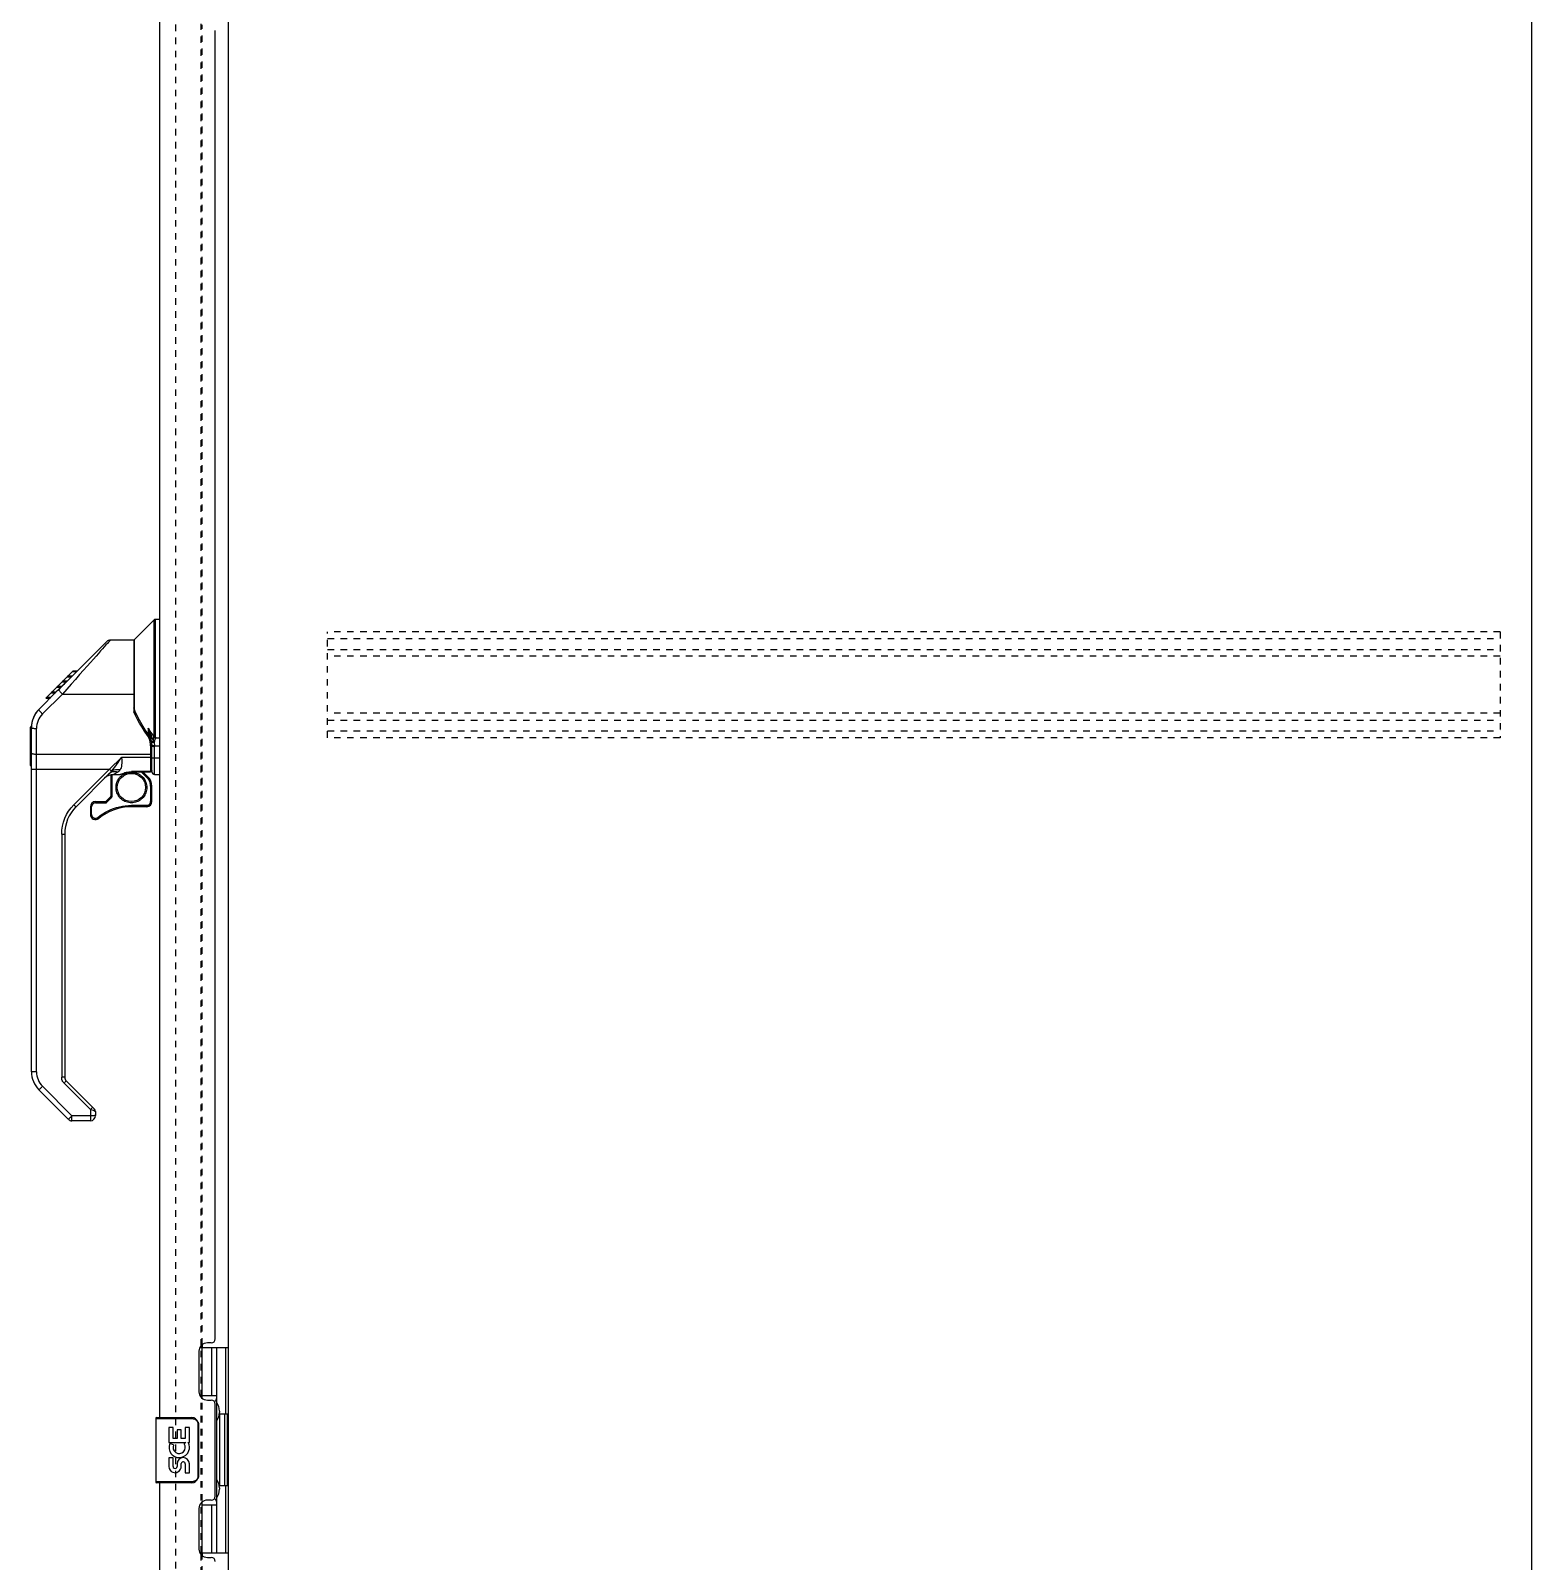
# Model space of a CAD drawing. Header units: inches. Extents: x -15 to 162, y -14 to 102.
# Drawn here: x 110.85 to 133.89, y 34.46 to 57.96 of the extents above; entities that cross this region are included whole.
import ezdxf

# ---------------------------------------------------------------- set-up
doc = ezdxf.new("R2010")
doc.units = ezdxf.units.IN
doc.header["$MEASUREMENT"] = 0
doc.linetypes.add('HIDDEN', pattern=[0.2, 0.1, -0.1])
doc.layers.add('DEFAULT_2', color=8, linetype='HIDDEN')
doc.layers.add('MASTER_DOOR_ASSEMBLY', color=7, linetype='Continuous')

msp = doc.modelspace()

# ---------------------------------------------------------------- linework, layer by layer
at = {"color": 3, "linetype": 'Continuous'}
for p, q in [((133.892, 90.812), (133.892, 1.02)), ((113.892, 8.364), (113.892, 87.468)), ((113.472, 37.77), (113.472, 37.741)), ((113.488, 37.785), (113.488, 37.741)), ((113.472, 34.591), (113.472, 34.561)), ((113.488, 34.591), (113.488, 34.546))]:
    msp.add_line(p, q, dxfattribs=at)
at = {"layer": 'DEFAULT_2', "color": 8, "linetype": 'HIDDEN'}
for p, q in [((113.08, 87.65), (113.08, 8.181)), ((113.472, 37.77), (113.472, 58.061)), ((113.488, 37.785), (113.488, 58.046)), ((115.413, 47.103), (115.413, 48.728)), ((133.413, 48.728), (115.413, 48.728)), ((133.413, 48.728), (133.413, 47.103)), ((115.413, 48.624), (133.413, 48.624)), ((115.413, 48.457), (133.413, 48.457)), ((133.413, 48.353), (115.413, 48.353)), ((133.413, 47.478), (115.413, 47.478)), ((115.413, 47.374), (133.413, 47.374)), ((115.413, 47.207), (133.413, 47.207)), ((133.413, 47.103), (115.413, 47.103)), ((113.472, 34.591), (113.472, 37.741)), ((113.488, 34.591), (113.488, 37.741)), ((113.472, 14.27), (113.472, 34.561)), ((113.488, 14.285), (113.488, 34.546))]:
    msp.add_line(p, q, dxfattribs=at)
at = {"layer": 'MASTER_DOOR_ASSEMBLY', "color": 3, "linetype": 'Continuous'}
for p, q in [((112.834, 59.166), (112.834, 36.666)), ((113.688, 37.873), (113.688, 57.958)), ((113.438, 37.683), (113.438, 37.063)), ((113.628, 37.813), (113.568, 37.813)), ((113.568, 36.933), (113.628, 36.933)), ((113.688, 35.458), (113.688, 36.873)), ((112.834, 35.666), (112.834, 13.166)), ((113.438, 35.268), (113.438, 34.648)), ((113.628, 35.398), (113.568, 35.398)), ((113.568, 34.518), (113.628, 34.518))]:
    msp.add_line(p, q, dxfattribs=at)
at = {"layer": 'MASTER_DOOR_ASSEMBLY', "color": 7, "linetype": 'Continuous'}
for p, q in [((112.447, 48.61), (112.744, 48.908)), ((112.744, 48.908), (112.744, 47.119)), ((112.772, 47.109), (112.772, 48.919)), ((112.834, 48.919), (112.772, 48.919)), ((111.408, 47.965), (112.024, 48.581)), ((112.08, 48.605), (112.441, 48.605)), ((112.441, 48.605), (112.441, 47.5)), ((112.447, 47.547), (112.447, 48.61)), ((111.087, 47.711), (111.501, 48.125)), ((111.259, 47.816), (111.392, 47.95)), ((111.336, 47.961), (111.403, 47.961)), ((111.408, 47.965), (111.341, 47.965)), ((111.412, 47.97), (111.345, 47.97)), ((111.364, 47.921), (111.408, 47.965)), ((111.413, 48.037), (111.48, 48.037)), ((111.484, 48.042), (111.417, 48.042)), ((111.489, 48.046), (111.422, 48.046)), ((111.496, 48.12), (111.563, 48.12)), ((111.501, 48.125), (111.503, 48.127)), ((111.567, 48.125), (111.501, 48.125)), ((111.501, 48.125), (111.568, 48.125)), ((111.503, 48.127), (111.569, 48.127)), ((110.981, 47.538), (111.259, 47.816)), ((110.981, 47.537), (111.259, 47.815)), ((111.342, 47.772), (111.037, 47.467)), ((111.087, 47.711), (111.154, 47.711)), ((111.09, 47.714), (111.157, 47.714)), ((111.158, 47.716), (111.091, 47.716)), ((111.163, 47.72), (111.096, 47.72)), ((111.168, 47.792), (111.235, 47.792)), ((111.239, 47.797), (111.172, 47.797)), ((111.244, 47.801), (111.177, 47.801)), ((111.254, 47.879), (111.321, 47.879)), ((111.326, 47.883), (111.259, 47.883)), ((111.277, 47.833), (111.259, 47.815)), ((111.273, 47.83), (111.259, 47.816)), ((111.33, 47.888), (111.263, 47.888)), ((111.286, 47.843), (111.273, 47.83)), ((111.305, 47.862), (111.277, 47.833)), ((111.283, 47.84), (111.282, 47.839)), ((111.286, 47.843), (111.286, 47.842)), ((111.342, 47.772), (112.441, 47.772)), ((110.932, 47.478), (110.912, 47.445)), ((110.955, 47.508), (110.932, 47.478)), ((110.981, 47.537), (110.955, 47.508)), ((112.461, 47.507), (112.441, 47.562)), ((110.854, 46.678), (110.854, 47.264)), ((110.868, 47.299), (110.866, 47.26)), ((110.866, 41.976), (110.866, 47.26)), ((110.874, 47.337), (110.868, 47.299)), ((110.883, 47.374), (110.874, 47.337)), ((110.896, 47.41), (110.883, 47.374)), ((110.912, 47.445), (110.896, 47.41)), ((110.945, 41.975), (110.945, 47.244)), ((112.659, 47.247), (112.659, 47.161)), ((112.834, 47.098), (112.771, 47.098)), ((112.697, 46.846), (110.945, 46.846)), ((112.064, 46.62), (112.25, 46.799)), ((112.697, 46.799), (112.25, 46.799)), ((112.697, 46.98), (112.697, 46.579)), ((112.717, 46.985), (112.716, 46.986)), ((112.716, 46.577), (112.716, 46.984)), ((112.716, 46.983), (112.716, 46.984)), ((112.716, 46.802), (112.716, 46.803)), ((112.756, 46.979), (112.756, 46.976)), ((112.756, 46.979), (112.834, 46.979)), ((112.756, 46.976), (112.756, 46.973)), ((112.756, 46.973), (112.756, 46.97)), ((112.756, 46.538), (112.756, 46.97)), ((112.834, 46.787), (112.756, 46.787)), ((111.517, 46.074), (112.064, 46.62)), ((112.052, 46.543), (111.551, 46.041)), ((112.064, 46.62), (112.074, 46.61)), ((112.074, 46.61), (112.083, 46.601)), ((112.083, 46.601), (112.09, 46.594)), ((112.086, 46.533), (112.086, 46.206)), ((112.106, 46.536), (112.105, 46.536)), ((112.106, 46.206), (112.106, 46.536)), ((112.106, 46.536), (112.106, 46.536)), ((112.106, 46.536), (112.187, 46.536)), ((112.191, 46.576), (112.129, 46.538)), ((112.129, 46.538), (112.216, 46.538)), ((112.187, 46.538), (112.187, 46.536)), ((112.216, 46.538), (112.223, 46.538)), ((112.394, 46.579), (112.401, 46.579)), ((112.401, 46.579), (112.401, 46.582)), ((112.697, 46.582), (112.401, 46.582)), ((112.401, 46.579), (112.697, 46.579)), ((112.644, 46.485), (112.551, 46.579)), ((112.579, 46.579), (112.659, 46.499)), ((112.716, 46.599), (112.716, 46.595)), ((112.756, 46.538), (112.834, 46.538)), ((112.185, 46.339), (112.165, 46.339)), ((112.618, 46.339), (112.637, 46.339)), ((112.651, 46.492), (112.644, 46.485)), ((112.696, 46.36), (112.696, 46.122)), ((112.696, 46.36), (112.716, 46.36)), ((112.716, 46.122), (112.716, 46.36)), ((111.528, 46.063), (111.517, 46.074)), ((111.537, 46.054), (111.528, 46.063)), ((111.85, 46.122), (112.003, 46.122)), ((111.85, 46.103), (111.85, 46.109)), ((111.85, 46.103), (112.002, 46.103)), ((112.002, 46.109), (112.002, 46.103)), ((112.011, 46.126), (112.083, 46.198)), ((112.025, 46.112), (112.019, 46.118)), ((112.097, 46.184), (112.025, 46.112)), ((112.106, 46.206), (112.086, 46.206)), ((112.09, 46.19), (112.097, 46.184)), ((112.637, 46.063), (112.401, 46.063)), ((112.716, 46.122), (112.696, 46.122)), ((111.544, 46.047), (111.537, 46.054)), ((111.771, 46.044), (111.771, 45.924)), ((111.771, 46.044), (111.791, 46.044)), ((111.791, 45.924), (111.771, 45.924)), ((111.791, 45.924), (111.791, 46.044)), ((111.887, 45.879), (111.891, 45.874)), ((111.891, 45.874), (111.895, 45.87)), ((111.895, 45.87), (111.898, 45.867)), ((112.401, 46.049), (112.401, 46.054)), ((112.638, 46.044), (112.401, 46.044)), ((112.637, 46.054), (112.637, 46.05)), ((111.331, 45.623), (111.331, 41.89)), ((111.352, 45.623), (111.363, 45.623)), ((111.378, 45.624), (111.378, 41.891)), ((111.346, 41.89), (111.331, 41.89)), ((111.359, 41.89), (111.346, 41.89)), ((111.401, 41.835), (111.836, 41.4)), ((111.433, 41.246), (110.981, 41.698)), ((111.037, 41.752), (111.489, 41.3)), ((111.367, 41.801), (111.378, 41.811)), ((111.771, 41.397), (111.367, 41.801)), ((111.378, 41.811), (111.387, 41.82)), ((111.387, 41.82), (111.394, 41.828)), ((111.782, 41.408), (111.771, 41.397)), ((111.771, 41.397), (111.771, 41.223)), ((111.785, 41.391), (111.771, 41.397)), ((111.792, 41.417), (111.782, 41.408)), ((111.799, 41.425), (111.792, 41.417)), ((111.85, 41.366), (111.85, 41.301)), ((111.489, 41.223), (111.489, 41.3)), ((111.784, 41.3), (111.489, 41.3)), ((111.771, 41.223), (111.489, 41.223)), ((113.452, 37.741), (113.892, 37.741)), ((113.488, 36.961), (113.488, 37.741)), ((113.629, 37.741), (113.629, 37.006)), ((113.715, 34.591), (113.715, 37.741)), ((113.853, 36.716), (113.853, 37.741)), ((113.488, 37.006), (113.715, 37.006)), ((112.789, 36.666), (113.329, 36.666)), ((113.037, 36.666), (113.037, 36.651)), ((113.294, 36.666), (113.294, 36.651)), ((113.752, 36.766), (113.752, 36.746)), ((113.875, 36.716), (113.752, 36.716)), ((113.752, 36.716), (113.752, 35.616)), ((113.831, 36.716), (113.831, 35.616)), ((113.875, 35.616), (113.875, 36.716)), ((112.774, 36.651), (113.332, 36.651)), ((112.774, 36.651), (112.774, 35.681)), ((113.04, 36.511), (112.977, 36.511)), ((112.977, 36.511), (112.977, 36.281)), ((113.04, 36.344), (113.04, 36.511)), ((113.164, 36.48), (113.103, 36.48)), ((113.103, 36.48), (113.103, 36.344)), ((113.164, 36.344), (113.164, 36.48)), ((113.292, 36.511), (113.229, 36.511)), ((113.229, 36.511), (113.229, 36.344)), ((113.292, 36.281), (113.292, 36.511)), ((113.429, 36.566), (113.422, 36.566)), ((113.422, 36.566), (113.422, 35.766)), ((113.429, 36.566), (113.429, 35.766)), ((112.977, 36.281), (113.239, 36.281)), ((113.048, 36.245), (112.99, 36.27)), ((113.103, 36.344), (113.04, 36.344)), ((113.229, 36.344), (113.164, 36.344)), ((113.239, 36.281), (113.212, 36.262)), ((113.274, 36.281), (113.292, 36.281)), ((113.04, 36.05), (112.977, 36.05)), ((112.977, 36.05), (112.977, 35.914)), ((113.04, 35.914), (113.04, 36.05)), ((113.103, 35.956), (113.103, 35.914)), ((113.164, 35.894), (113.164, 35.963)), ((113.229, 35.956), (113.229, 35.82)), ((113.292, 35.82), (113.292, 35.956)), ((113.229, 35.82), (113.292, 35.82)), ((113.429, 35.766), (113.422, 35.766)), ((113.332, 35.681), (112.774, 35.681)), ((113.329, 35.666), (112.789, 35.666)), ((113.037, 35.666), (113.037, 35.681)), ((113.294, 35.666), (113.294, 35.681)), ((113.875, 35.616), (113.752, 35.616)), ((113.752, 35.585), (113.752, 35.565)), ((113.853, 34.591), (113.853, 35.616)), ((113.488, 34.591), (113.488, 35.37)), ((113.488, 35.326), (113.715, 35.326)), ((113.629, 35.326), (113.629, 34.591)), ((113.452, 34.591), (113.892, 34.591))]:
    msp.add_line(p, q, dxfattribs=at)
for points in [[(111.958, 48.467), (111.929, 48.435), (111.897, 48.398), (111.86, 48.357), (111.819, 48.31), (111.773, 48.258), (111.722, 48.2), (111.666, 48.138), (111.607, 48.071), (111.543, 47.999), (111.478, 47.925), (111.411, 47.849), (111.342, 47.772)], [(112.073, 48.596), (112.05, 48.571), (112.032, 48.551), (112.011, 48.527), (111.958, 48.467)], [(112.024, 48.581), (112.032, 48.588), (112.04, 48.594), (112.049, 48.598), (112.059, 48.602), (112.069, 48.604), (112.08, 48.605)], [(112.08, 48.605), (112.078, 48.603), (112.073, 48.596)], [(111.259, 47.816), (111.259, 47.816), (111.259, 47.816), (111.259, 47.816), (111.259, 47.815)], [(111.364, 47.921), (111.342, 47.899), (111.32, 47.877), (111.286, 47.843)], [(111.286, 47.842), (111.287, 47.839), (111.288, 47.835), (111.292, 47.83), (111.296, 47.823), (111.301, 47.816), (111.308, 47.808), (111.316, 47.799), (111.324, 47.79), (111.333, 47.781), (111.342, 47.772)], [(111.381, 47.938), (111.362, 47.919), (111.343, 47.9), (111.324, 47.881), (111.305, 47.862)], [(110.981, 47.538), (110.962, 47.517), (110.936, 47.485), (110.914, 47.449), (110.896, 47.411), (110.882, 47.372), (110.872, 47.331), (110.867, 47.29), (110.866, 47.26)], [(110.981, 47.537), (110.981, 47.537), (110.981, 47.537), (110.981, 47.537), (110.981, 47.538), (110.981, 47.538), (110.981, 47.538)], [(110.987, 47.523), (110.984, 47.529), (110.981, 47.534), (110.981, 47.537)], [(111.037, 47.467), (111.028, 47.475), (111.02, 47.484), (111.012, 47.493), (111.004, 47.501), (110.998, 47.509), (110.992, 47.516), (110.987, 47.523)], [(112.647, 47.139), (112.604, 47.202), (112.564, 47.263), (112.527, 47.324), (112.494, 47.383), (112.466, 47.442), (112.441, 47.5)], [(112.663, 47.154), (112.614, 47.225), (112.566, 47.302), (112.525, 47.372), (112.49, 47.44), (112.461, 47.507)], [(110.866, 47.26), (110.867, 47.258), (110.87, 47.255), (110.874, 47.253), (110.88, 47.251), (110.888, 47.249), (110.897, 47.247), (110.908, 47.246), (110.92, 47.245), (110.932, 47.244), (110.945, 47.244)], [(111.037, 47.467), (111.016, 47.444), (110.998, 47.42), (110.982, 47.393), (110.969, 47.365), (110.958, 47.335), (110.951, 47.305), (110.946, 47.275), (110.945, 47.244)], [(112.659, 47.247), (112.672, 47.227), (112.685, 47.205), (112.699, 47.184), (112.714, 47.162), (112.729, 47.141), (112.744, 47.119)], [(112.659, 47.247), (112.675, 47.21), (112.69, 47.174), (112.704, 47.139), (112.717, 47.105), (112.728, 47.071), (112.737, 47.039)], [(112.711, 47.047), (112.706, 47.078), (112.699, 47.109), (112.691, 47.142), (112.681, 47.176), (112.67, 47.211), (112.659, 47.247)], [(112.647, 47.139), (112.65, 47.141), (112.654, 47.144), (112.656, 47.146), (112.659, 47.148), (112.661, 47.15), (112.662, 47.152), (112.663, 47.154), (112.663, 47.154)], [(112.697, 46.98), (112.695, 47.009), (112.691, 47.037), (112.684, 47.065), (112.674, 47.091), (112.662, 47.116), (112.647, 47.139)], [(112.716, 46.984), (112.715, 47.007), (112.711, 47.042), (112.702, 47.076), (112.689, 47.108), (112.674, 47.138), (112.663, 47.154)], [(112.715, 47.012), (112.714, 47.017), (112.713, 47.027), (112.712, 47.037), (112.711, 47.047)], [(112.711, 47.047), (112.712, 47.045), (112.713, 47.044), (112.714, 47.042), (112.716, 47.041), (112.719, 47.039), (112.721, 47.038), (112.725, 47.037), (112.729, 47.036), (112.733, 47.035), (112.738, 47.035), (112.744, 47.035), (112.749, 47.035)], [(112.737, 47.039), (112.732, 47.039), (112.728, 47.039), (112.724, 47.04), (112.721, 47.041), (112.718, 47.041), (112.716, 47.042), (112.714, 47.043), (112.713, 47.045), (112.712, 47.045), (112.711, 47.047)], [(112.737, 47.039), (112.739, 47.052), (112.741, 47.065), (112.742, 47.077), (112.744, 47.088), (112.744, 47.099), (112.745, 47.108)], [(112.749, 47.035), (112.747, 47.036), (112.745, 47.036), (112.743, 47.037), (112.741, 47.037), (112.739, 47.038), (112.737, 47.039)], [(112.745, 47.108), (112.745, 47.11), (112.745, 47.112), (112.745, 47.113), (112.745, 47.115), (112.744, 47.117), (112.744, 47.119)], [(112.772, 47.109), (112.767, 47.11), (112.762, 47.11), (112.757, 47.112), (112.752, 47.113), (112.748, 47.116), (112.744, 47.119)], [(112.771, 47.098), (112.766, 47.099), (112.762, 47.1), (112.757, 47.101), (112.753, 47.103), (112.749, 47.106), (112.745, 47.108)], [(112.771, 47.098), (112.769, 47.09), (112.766, 47.081), (112.762, 47.07), (112.758, 47.06), (112.754, 47.048), (112.749, 47.035)], [(112.749, 47.035), (112.751, 47.026), (112.752, 47.016), (112.753, 47.007), (112.754, 46.998), (112.755, 46.988), (112.756, 46.979)], [(112.772, 47.109), (112.772, 47.107), (112.772, 47.105), (112.772, 47.104), (112.772, 47.102), (112.771, 47.1), (112.771, 47.098)], [(110.945, 46.846), (110.932, 46.846), (110.92, 46.847), (110.909, 46.848), (110.898, 46.849), (110.889, 46.851), (110.881, 46.853), (110.875, 46.855), (110.87, 46.857), (110.867, 46.86), (110.866, 46.862)], [(112.095, 46.589), (112.121, 46.62), (112.146, 46.653), (112.172, 46.687), (112.197, 46.723), (112.223, 46.761), (112.25, 46.799)], [(112.25, 46.799), (112.252, 46.767), (112.253, 46.737), (112.253, 46.71), (112.251, 46.685), (112.248, 46.662), (112.242, 46.642), (112.235, 46.625), (112.227, 46.609)], [(112.697, 46.98), (112.7, 46.98), (112.704, 46.98), (112.707, 46.98), (112.71, 46.981), (112.713, 46.982), (112.715, 46.982), (112.716, 46.983)], [(112.716, 46.85), (112.716, 46.849), (112.715, 46.849), (112.713, 46.848), (112.711, 46.847), (112.708, 46.847), (112.704, 46.846), (112.7, 46.846), (112.697, 46.846)], [(112.697, 46.799), (112.7, 46.799), (112.704, 46.8), (112.708, 46.8), (112.711, 46.8), (112.713, 46.801), (112.715, 46.801), (112.716, 46.802)], [(112.716, 46.978), (112.717, 46.977), (112.718, 46.976), (112.721, 46.975), (112.724, 46.973)], [(112.756, 46.787), (112.751, 46.787), (112.746, 46.787), (112.741, 46.788), (112.736, 46.788), (112.732, 46.789), (112.728, 46.789), (112.724, 46.79), (112.722, 46.791), (112.719, 46.792), (112.718, 46.793), (112.717, 46.794), (112.716, 46.795)], [(112.756, 46.979), (112.75, 46.979), (112.744, 46.979), (112.738, 46.98), (112.733, 46.98), (112.728, 46.981), (112.724, 46.982), (112.721, 46.983), (112.718, 46.984), (112.717, 46.985)], [(112.724, 46.973), (112.727, 46.972), (112.732, 46.972), (112.737, 46.971), (112.743, 46.97), (112.749, 46.97), (112.756, 46.97)], [(110.866, 46.622), (110.867, 46.622), (110.87, 46.621), (110.875, 46.621), (110.881, 46.621), (110.889, 46.621), (110.898, 46.621), (110.909, 46.621), (110.92, 46.62), (110.932, 46.62), (112.064, 46.62)], [(112.052, 46.543), (112.06, 46.55), (112.067, 46.558), (112.074, 46.566), (112.081, 46.573), (112.088, 46.581), (112.095, 46.589)], [(112.191, 46.576), (112.172, 46.58), (112.152, 46.581), (112.133, 46.58), (112.114, 46.577), (112.097, 46.572), (112.081, 46.564), (112.066, 46.554), (112.052, 46.543)], [(112.09, 46.594), (112.093, 46.591), (112.095, 46.589)], [(112.227, 46.609), (112.203, 46.612), (112.179, 46.612), (112.156, 46.61), (112.134, 46.606), (112.114, 46.599), (112.095, 46.589)], [(112.165, 46.339), (112.166, 46.36), (112.168, 46.38), (112.173, 46.4), (112.179, 46.42), (112.187, 46.439), (112.196, 46.457), (112.207, 46.474), (112.22, 46.491), (112.234, 46.506), (112.249, 46.52), (112.266, 46.532), (112.283, 46.544), (112.301, 46.553), (112.321, 46.561), (112.34, 46.567), (112.36, 46.572), (112.381, 46.574), (112.401, 46.575), (112.422, 46.574), (112.442, 46.571), (112.462, 46.567), (112.482, 46.561), (112.501, 46.553), (112.519, 46.544), (112.536, 46.532), (112.553, 46.52), (112.568, 46.506), (112.582, 46.491), (112.594, 46.475), (112.605, 46.457), (112.615, 46.439), (112.623, 46.42), (112.629, 46.4), (112.634, 46.38), (112.636, 46.36), (112.637, 46.339)], [(112.187, 46.536), (112.192, 46.536), (112.196, 46.537), (112.198, 46.538)], [(112.227, 46.609), (112.222, 46.603), (112.217, 46.597), (112.211, 46.591), (112.205, 46.586), (112.199, 46.581), (112.191, 46.576)], [(112.216, 46.538), (112.225, 46.538), (112.233, 46.54), (112.243, 46.543), (112.255, 46.547), (112.268, 46.552), (112.283, 46.557), (112.299, 46.563), (112.317, 46.568), (112.336, 46.572), (112.356, 46.576), (112.375, 46.578), (112.394, 46.579)], [(112.223, 46.538), (112.232, 46.541), (112.243, 46.545)], [(112.243, 46.545), (112.27, 46.555), (112.286, 46.561), (112.303, 46.567), (112.322, 46.572), (112.342, 46.576), (112.362, 46.579), (112.381, 46.581), (112.401, 46.582)], [(112.713, 46.589), (112.711, 46.587), (112.708, 46.585), (112.704, 46.583), (112.7, 46.582), (112.697, 46.582)], [(112.716, 46.595), (112.715, 46.592), (112.713, 46.589)], [(112.637, 46.339), (112.636, 46.318), (112.634, 46.298), (112.629, 46.278), (112.623, 46.258), (112.615, 46.239), (112.606, 46.221), (112.595, 46.203), (112.582, 46.187), (112.568, 46.172), (112.553, 46.158), (112.536, 46.145), (112.519, 46.134), (112.501, 46.125), (112.482, 46.117), (112.462, 46.111), (112.442, 46.106), (112.421, 46.104), (112.401, 46.103), (112.38, 46.104), (112.36, 46.106), (112.34, 46.111), (112.32, 46.117), (112.301, 46.125), (112.283, 46.134), (112.266, 46.145), (112.249, 46.158), (112.234, 46.172), (112.22, 46.187), (112.208, 46.203), (112.197, 46.22), (112.187, 46.239), (112.179, 46.258), (112.173, 46.277), (112.168, 46.298), (112.166, 46.318), (112.165, 46.339)], [(112.696, 46.36), (112.696, 46.374), (112.694, 46.388), (112.691, 46.401), (112.688, 46.415), (112.683, 46.428), (112.677, 46.44), (112.67, 46.453), (112.662, 46.464), (112.654, 46.475), (112.644, 46.485)], [(112.659, 46.499), (112.658, 46.499), (112.658, 46.499), (112.657, 46.498), (112.656, 46.497), (112.655, 46.495), (112.651, 46.492)], [(111.331, 45.623), (111.334, 45.686), (111.343, 45.747), (111.358, 45.808), (111.379, 45.867), (111.406, 45.924), (111.438, 45.977), (111.475, 46.027), (111.517, 46.074)], [(111.85, 46.103), (111.843, 46.102), (111.837, 46.101), (111.83, 46.099), (111.824, 46.097), (111.818, 46.094), (111.813, 46.09), (111.808, 46.085), (111.804, 46.08), (111.8, 46.075), (111.797, 46.069), (111.794, 46.063), (111.792, 46.057), (111.791, 46.05), (111.791, 46.044)], [(111.85, 46.109), (111.85, 46.114), (111.85, 46.116), (111.85, 46.118), (111.85, 46.12), (111.85, 46.121), (111.85, 46.122), (111.85, 46.122)], [(111.887, 45.879), (111.924, 45.907), (111.962, 45.934), (112.002, 45.958), (112.043, 45.979), (112.085, 45.999), (112.128, 46.016), (112.172, 46.03), (112.217, 46.042), (112.263, 46.051), (112.308, 46.058), (112.355, 46.062), (112.401, 46.063)], [(112.003, 46.122), (112.003, 46.122), (112.003, 46.121), (112.003, 46.12), (112.003, 46.119), (112.003, 46.117), (112.003, 46.114), (112.002, 46.109)], [(112.002, 46.103), (112.007, 46.103), (112.011, 46.104), (112.014, 46.105), (112.018, 46.107), (112.022, 46.109), (112.025, 46.112)], [(112.019, 46.118), (112.015, 46.122), (112.014, 46.123), (112.013, 46.124), (112.012, 46.125), (112.011, 46.126), (112.011, 46.126)], [(112.083, 46.198), (112.083, 46.197), (112.084, 46.197), (112.084, 46.196), (112.085, 46.195), (112.087, 46.194), (112.09, 46.19)], [(112.097, 46.184), (112.099, 46.187), (112.102, 46.19), (112.103, 46.194), (112.105, 46.198), (112.105, 46.202), (112.106, 46.206)], [(112.401, 46.054), (112.401, 46.06), (112.401, 46.063)], [(112.637, 46.063), (112.644, 46.064), (112.65, 46.065), (112.657, 46.067), (112.663, 46.069), (112.669, 46.072), (112.674, 46.076), (112.679, 46.081), (112.683, 46.086), (112.687, 46.091), (112.69, 46.097), (112.693, 46.103), (112.695, 46.109), (112.696, 46.116), (112.696, 46.122)], [(112.637, 46.063), (112.637, 46.06), (112.637, 46.054)], [(111.551, 46.041), (111.55, 46.042), (111.549, 46.043), (111.547, 46.045), (111.544, 46.047)], [(111.791, 45.924), (111.791, 45.917), (111.793, 45.91), (111.795, 45.903), (111.798, 45.896), (111.802, 45.89), (111.807, 45.884), (111.812, 45.879), (111.818, 45.874), (111.825, 45.871), (111.832, 45.868), (111.839, 45.866), (111.846, 45.865), (111.853, 45.865), (111.861, 45.866), (111.868, 45.868), (111.875, 45.871), (111.881, 45.874), (111.887, 45.879)], [(111.898, 45.867), (111.899, 45.865), (111.9, 45.864), (111.9, 45.864), (111.9, 45.864)], [(112.401, 46.044), (112.401, 46.044), (112.401, 46.045), (112.401, 46.046), (112.401, 46.047), (112.401, 46.049)], [(112.637, 46.05), (112.637, 46.048), (112.637, 46.046), (112.637, 46.045), (112.638, 46.044), (112.638, 46.044)], [(111.331, 45.623), (111.338, 45.623), (111.352, 45.623)], [(111.363, 45.623), (111.368, 45.623), (111.372, 45.623), (111.375, 45.623), (111.377, 45.624), (111.378, 45.624)], [(110.945, 41.975), (110.932, 41.975), (110.92, 41.975), (110.909, 41.975), (110.899, 41.975), (110.89, 41.975), (110.882, 41.975), (110.875, 41.976), (110.87, 41.976), (110.867, 41.976), (110.866, 41.976)], [(110.945, 41.975), (110.946, 41.944), (110.951, 41.913), (110.958, 41.883), (110.969, 41.854), (110.982, 41.826), (110.998, 41.8), (111.016, 41.775), (111.037, 41.752)], [(111.367, 41.801), (111.356, 41.813), (111.347, 41.827), (111.34, 41.842), (111.335, 41.857), (111.332, 41.873), (111.331, 41.89)], [(111.378, 41.891), (111.377, 41.891), (111.375, 41.891), (111.373, 41.89), (111.369, 41.89), (111.364, 41.89), (111.359, 41.89)], [(111.394, 41.828), (111.397, 41.831), (111.399, 41.833), (111.4, 41.835), (111.401, 41.835)], [(110.981, 41.698), (110.982, 41.698), (110.984, 41.7), (110.987, 41.703), (110.992, 41.708), (110.997, 41.713), (111.004, 41.719), (111.011, 41.727), (111.019, 41.735), (111.028, 41.743), (111.037, 41.752)], [(111.847, 41.367), (111.836, 41.371), (111.829, 41.374), (111.82, 41.378), (111.785, 41.391)], [(111.805, 41.431), (111.805, 41.431), (111.803, 41.429), (111.801, 41.427), (111.799, 41.425)], [(111.85, 41.366), (111.849, 41.366), (111.847, 41.367)], [(111.489, 41.3), (111.48, 41.291), (111.472, 41.283), (111.464, 41.275), (111.457, 41.268), (111.45, 41.261), (111.444, 41.256), (111.44, 41.251), (111.436, 41.248), (111.434, 41.246), (111.433, 41.246)], [(111.85, 41.301), (111.849, 41.301), (111.846, 41.301), (111.842, 41.301), (111.835, 41.301), (111.827, 41.3), (111.818, 41.3), (111.807, 41.3), (111.796, 41.3), (111.784, 41.3)], [(113.679, 36.905), (113.682, 36.908), (113.687, 36.916), (113.692, 36.924), (113.696, 36.932), (113.7, 36.939), (113.703, 36.945), (113.706, 36.951), (113.709, 36.957), (113.711, 36.962), (113.713, 36.966), (113.714, 36.971), (113.715, 36.975), (113.715, 36.978), (113.715, 36.982)], [(113.329, 36.666), (113.33, 36.665), (113.33, 36.665), (113.33, 36.664), (113.331, 36.663), (113.331, 36.661), (113.331, 36.659), (113.331, 36.657), (113.332, 36.655), (113.332, 36.653), (113.332, 36.651)], [(113.332, 36.651), (113.34, 36.65), (113.349, 36.649), (113.357, 36.647), (113.365, 36.645), (113.373, 36.641), (113.381, 36.637), (113.388, 36.632), (113.394, 36.627), (113.4, 36.621), (113.405, 36.616), (113.409, 36.61), (113.412, 36.605), (113.415, 36.599), (113.417, 36.594), (113.419, 36.589), (113.42, 36.584), (113.421, 36.579), (113.422, 36.574), (113.422, 36.57), (113.422, 36.566)], [(113.423, 36.602), (113.425, 36.596), (113.426, 36.59), (113.428, 36.584), (113.429, 36.578), (113.429, 36.572), (113.429, 36.566)], [(113.422, 35.766), (113.422, 35.761), (113.422, 35.757), (113.421, 35.752), (113.42, 35.747), (113.419, 35.742), (113.417, 35.737), (113.415, 35.732), (113.412, 35.726), (113.409, 35.721), (113.405, 35.715), (113.4, 35.71), (113.394, 35.704), (113.388, 35.699), (113.381, 35.694), (113.373, 35.69), (113.365, 35.687), (113.357, 35.684), (113.349, 35.682), (113.34, 35.681), (113.332, 35.681)], [(113.429, 35.766), (113.429, 35.759), (113.429, 35.753), (113.428, 35.747), (113.426, 35.741), (113.425, 35.735), (113.423, 35.729)], [(113.329, 35.666), (113.33, 35.666), (113.33, 35.666), (113.33, 35.667), (113.331, 35.668), (113.331, 35.67), (113.331, 35.672), (113.331, 35.674), (113.332, 35.676), (113.332, 35.678), (113.332, 35.681)], [(113.715, 35.349), (113.715, 35.353), (113.715, 35.356), (113.714, 35.36), (113.713, 35.365), (113.711, 35.369), (113.709, 35.375), (113.706, 35.38), (113.703, 35.386), (113.7, 35.392), (113.696, 35.399), (113.692, 35.407), (113.687, 35.415), (113.682, 35.423), (113.679, 35.427)]]:
    msp.add_lwpolyline(points, dxfattribs=at)
msp.add_circle((112.401, 46.339), 0.217, dxfattribs=at)
for centre, radius, start, end in [((112.772, 48.88), 0.0394, 90, 135), ((112.46, 48.596), 0.0197, 135, 172.5), ((110.874, 47.264), 0.0197, 110.9631, 180), ((110.874, 46.678), 0.0197, 180, 246.393), ((112.129, 46.341), 0.197, 90, 135), ((112.697, 46.599), 0.0197, 270, 0), ((112.756, 46.577), 0.0394, 180, 270), ((112.519, 46.36), 0.197, 0, 45), ((111.85, 46.044), 0.0787, 90, 180), ((112.003, 46.134), 0.0118, 270, 315), ((112.075, 46.206), 0.0118, 315, 360), ((112.638, 46.122), 0.0787, 270, 0), ((111.968, 45.624), 0.591, 135, 180), ((111.85, 45.924), 0.0787, 180, 309.5212), ((112.401, 45.256), 0.787, 90, 129.5212), ((111.26, 41.976), 0.394, 180, 225), ((111.456, 41.891), 0.0787, 180, 225), ((111.803, 41.366), 0.0472, 0, 45), ((111.489, 41.301), 0.0787, 225, 270), ((111.771, 41.301), 0.0787, 270, 0), ((112.789, 36.651), 0.015, 90, 180), ((113.329, 36.566), 0.1, 21.205, 90), ((113.135, 36.208), 0.157, 156.5966, 341.8791), ((113.135, 36.208), 0.0943, 156.5966, 35.1122), ((113.135, 36.208), 0.157, 25.737, 27.8532), ((113.138, 36.208), 0.154, 341.4199, 26.1963), ((113.197, 35.956), 0.0943, 0, 180), ((113.198, 35.951), 0.0362, 83.4285, 161.7628), ((113.197, 35.956), 0.0314, 0, 81.2295), ((113.072, 35.914), 0.0943, 180, 248.6704), ((113.072, 35.914), 0.0943, 248.6999, 347.4338), ((113.072, 35.914), 0.0314, 180, 0.0485), ((113.329, 35.766), 0.1, 270, 338.7946), ((112.789, 35.681), 0.015, 180, 270)]:
    msp.add_arc(centre, radius, start, end, dxfattribs=at)
at = {"layer": 'MASTER_DOOR_ASSEMBLY', "color": 3, "linetype": 'Continuous'}
for centre, radius, start, end in [((113.628, 37.873), 0.06, 270, 0), ((113.568, 37.683), 0.13, 90, 180), ((113.568, 37.063), 0.13, 180, 270), ((113.628, 36.873), 0.06, 0, 90), ((113.568, 35.268), 0.13, 90, 180), ((113.628, 35.458), 0.06, 270, 0), ((113.568, 34.648), 0.13, 180, 270), ((113.628, 34.458), 0.06, 0, 90)]:
    msp.add_arc(centre, radius, start, end, dxfattribs=at)
at = {"layer": 'MASTER_DOOR_ASSEMBLY', "color": 7, "linetype": 'Continuous'}
for centre, start_param, end_param in [((113.648, 36.756), -1.51401, -0.699287), ((113.648, 36.756), -2.442306, -1.627583), ((113.648, 35.575), -1.51401, -0.699287), ((113.648, 35.575), -2.442306, -1.627583)]:
    msp.add_ellipse(centre, major_axis=(0, 0.18), ratio=0.579493, start_param=start_param, end_param=end_param, dxfattribs=at)

doc.saveas('drawing.dxf')
